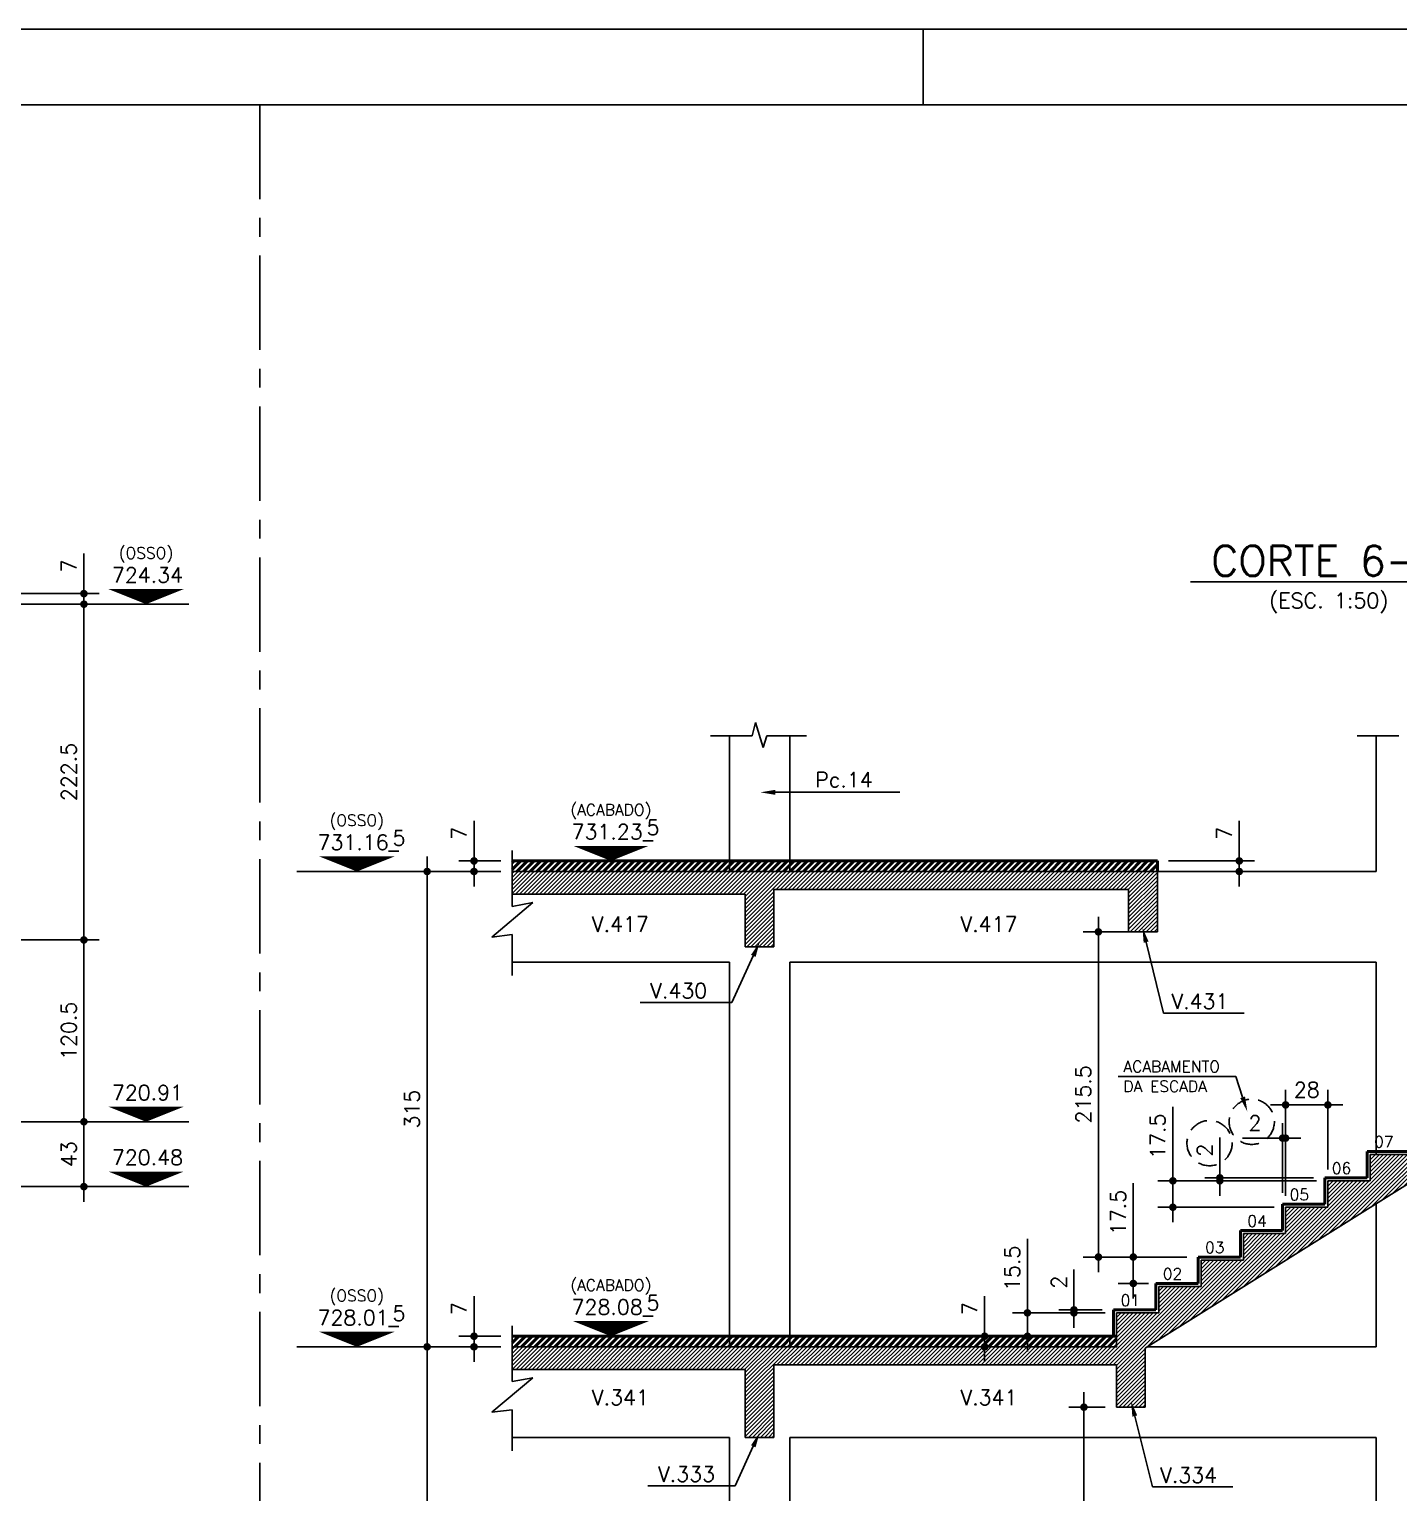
# Model space of a CAD drawing. Header units: inches. Extents: x 0 to 5940, y 0 to 4205.
# Drawn here: x 3498 to 4405, y 3235 to 4205 of the extents above; entities that cross this region are included whole.
import ezdxf
from ezdxf.enums import TextEntityAlignment as Align

# ---------------------------------------------------------------- set-up
doc = ezdxf.new("R2010")
doc.units = ezdxf.units.IN
doc.header["$LTSCALE"] = 50
doc.header["$MEASUREMENT"] = 0
doc.linetypes.add('CENTER', pattern=[2, 1.25, -0.25, 0.25, -0.25])
doc.linetypes.add('HIDDEN', pattern=[0.375, 0.25, -0.125])
for name, color, linetype in [('CORTES', 2, 'Continuous'), ('COTA', 6, 'Continuous'), ('FOLHA', 7, 'Continuous'), ('NIVEL', 3, 'Continuous'), ('TEXTO', 3, 'Continuous')]:
    doc.layers.add(name, color=color, linetype=linetype)
doc.styles.add('ROMANS', font='romans.shx')
doc.dimstyles.new('COTA_50', dxfattribs={"dimscale": 5, "dimtxt": 2, "dimasz": 1, "dimexe": 2, "dimexo": 1.5, "dimgap": 1, "dimtad": 1, "dimzin": 12, "dimdsep": 46, "dimtxsty": 'ROMANS', "dimblk1": 'COTA', "dimblk2": 'COTA', "dimsah": 1, "dimcen": -4, "dimdle": 1.5, "dimclrd": 6, "dimclre": 6, "dimclrt": 3, "dimadec": 0, "dimazin": 0, "dimtfac": 1, "dimtofl": 0, "dimtmove": 0, "dimatfit": 3, "dimldrblk": 'COTA', "dimfxl": 1, "dimtolj": 1, "dimtzin": 12, "dimarcsym": 0})
pattern_1 = [(45, (-3684.6014, 14150.7045), (-2.2097087, 2.2097087), [])]
pattern_2 = [(45, (-3684.6014, 14150.7045), (-1.32582521, 1.32582521), [])]

# ---------------------------------------------------------------- blocks, each defined once
blk = doc.blocks.new('COTA')
at = {"layer": 'COTA'}
for p, q in [((0, -2), (0, 2)), ((2, 0), (-2, 0))]:
    blk.add_line(p, q, dxfattribs=at)
at = {"layer": 'COTA', "const_width": 0.5}
blk.add_lwpolyline([(-0.25, 0, 1), (0.25, 0, 1)], format="xyb", close=True, dxfattribs=at)
blk = doc.blocks.new('*D5')
at = {"layer": 'COTA', "color": 6, "lineweight": -2, "transparency": 16777216}
for p, q in [((3810.08, 3331.84), (3751.26, 3331.84)), ((3761.26, 2969.34), (3761.26, 3326.84)), ((3810.08, 2964.34), (3751.26, 2964.34))]:
    blk.add_line(p, q, dxfattribs=at)
at = {"layer": 'Defpoints', "color": 0, "transparency": 16777216}
for p in [(3761.26, 3331.84), (3817.58, 3331.84), (3817.58, 2964.34)]:
    blk.add_point(p, dxfattribs=at)
at = {"layer": 'COTA', "color": 6, "lineweight": -2, "transparency": 16777216, "xscale": 5, "yscale": 5, "zscale": 5}
for p, rotation in [((3761.26, 3331.84), 90), ((3761.26, 2964.34), 270)]:
    blk.add_blockref('COTA', p, dxfattribs=dict(at, rotation=rotation))
at = {"layer": 'COTA', "color": 3, "transparency": 16777216, "insert": (3751.26, 3148.09), "char_height": 10, "attachment_point": 5, "rotation": 90, "style": 'ROMANS'}
blk.add_mtext('\\A1;367.5', dxfattribs=at)
blk = doc.blocks.new('*D7')
at = {"layer": 'COTA', "color": 6, "lineweight": -2, "transparency": 16777216}
for p, q in [((3792.32, 3343.84), (3792.32, 3365.5)), ((3810.08, 3338.84), (3782.32, 3338.84)), ((3792.32, 3326.84), (3792.32, 3321.84)), ((3793.71, 3331.84), (3802.32, 3331.84))]:
    blk.add_line(p, q, dxfattribs=at)
at = {"layer": 'Defpoints', "color": 0, "transparency": 16777216}
for p in [(3792.32, 3338.84), (3817.58, 3338.84), (3786.21, 3331.84)]:
    blk.add_point(p, dxfattribs=at)
at = {"layer": 'COTA', "color": 6, "lineweight": -2, "transparency": 16777216, "xscale": 5, "yscale": 5, "zscale": 5}
for p, rotation in [((3792.32, 3338.84), 270), ((3792.32, 3331.84), 90)]:
    blk.add_blockref('COTA', p, dxfattribs=dict(at, rotation=rotation))
at = {"layer": 'COTA', "color": 3, "transparency": 16777216, "insert": (3782.32, 3357.17), "char_height": 10, "attachment_point": 5, "rotation": 90, "style": 'ROMANS'}
blk.add_mtext('\\A1;7', dxfattribs=at)
blk = doc.blocks.new('*D21')
at = {"layer": 'COTA', "color": 6, "lineweight": -2, "transparency": 16777216}
for p, q in [((4210.61, 3291.84), (4186.44, 3291.84)), ((4196.44, 3286.84), (4196.44, 3063.84)), ((4236.61, 3058.84), (4186.44, 3058.84))]:
    blk.add_line(p, q, dxfattribs=at)
at = {"layer": 'Defpoints', "color": 0, "transparency": 16777216}
for p in [(4218.11, 3291.84), (4196.44, 3058.84), (4244.11, 3058.84)]:
    blk.add_point(p, dxfattribs=at)
at = {"layer": 'COTA', "color": 6, "lineweight": -2, "transparency": 16777216, "xscale": 5, "yscale": 5, "zscale": 5}
for p, rotation in [((4196.44, 3291.84), 90), ((4196.44, 3058.84), 270)]:
    blk.add_blockref('COTA', p, dxfattribs=dict(at, rotation=rotation))
at = {"layer": 'COTA', "color": 3, "transparency": 16777216, "insert": (4186.44, 3175.34), "char_height": 10, "attachment_point": 5, "rotation": 90, "style": 'ROMANS'}
blk.add_mtext('\\A1;233', dxfattribs=at)
blk = doc.blocks.new('*D22')
at = {"layer": 'COTA', "color": 6, "lineweight": -2, "transparency": 16777216}
for p, q in [((3810.08, 3646.84), (3751.26, 3646.84)), ((3761.26, 3336.84), (3761.26, 3641.84)), ((3763.3, 3331.84), (3771.26, 3331.84))]:
    blk.add_line(p, q, dxfattribs=at)
at = {"layer": 'Defpoints', "color": 0, "transparency": 16777216}
for p in [(3761.26, 3646.84), (3817.58, 3646.84), (3755.8, 3331.84)]:
    blk.add_point(p, dxfattribs=at)
at = {"layer": 'COTA', "color": 6, "lineweight": -2, "transparency": 16777216, "xscale": 5, "yscale": 5, "zscale": 5}
for p, rotation in [((3761.26, 3646.84), 90), ((3761.26, 3331.84), 270)]:
    blk.add_blockref('COTA', p, dxfattribs=dict(at, rotation=rotation))
at = {"layer": 'COTA', "color": 3, "transparency": 16777216, "insert": (3751.26, 3489.34), "char_height": 10, "attachment_point": 5, "rotation": 90, "style": 'ROMANS'}
blk.add_mtext('\\A1;315', dxfattribs=at)
blk = doc.blocks.new('*D23')
at = {"layer": 'COTA', "color": 6, "lineweight": -2, "transparency": 16777216}
for p, q in [((3792.32, 3658.84), (3792.32, 3680.5)), ((3810.08, 3653.84), (3782.32, 3653.84)), ((3793.71, 3646.84), (3802.32, 3646.84)), ((3792.32, 3641.84), (3792.32, 3636.84))]:
    blk.add_line(p, q, dxfattribs=at)
at = {"layer": 'Defpoints', "color": 0, "transparency": 16777216}
for p in [(3786.21, 3646.84), (3792.32, 3653.84), (3817.58, 3653.84)]:
    blk.add_point(p, dxfattribs=at)
at = {"layer": 'COTA', "color": 6, "lineweight": -2, "transparency": 16777216, "xscale": 5, "yscale": 5, "zscale": 5}
for p, rotation in [((3792.32, 3653.84), 270), ((3792.32, 3646.84), 90)]:
    blk.add_blockref('COTA', p, dxfattribs=dict(at, rotation=rotation))
at = {"layer": 'COTA', "color": 3, "transparency": 16777216, "insert": (3782.32, 3672.17), "char_height": 10, "attachment_point": 5, "rotation": 90, "style": 'ROMANS'}
blk.add_mtext('\\A1;7', dxfattribs=at)
blk = doc.blocks.new('*D24')
at = {"layer": 'COTA', "color": 6, "lineweight": -2, "transparency": 16777216}
for p, q in [((4299.41, 3658.84), (4299.41, 3680.5)), ((4252.61, 3653.84), (4309.41, 3653.84)), ((4299.38, 3646.84), (4309.41, 3646.84)), ((4299.41, 3641.84), (4299.41, 3636.84))]:
    blk.add_line(p, q, dxfattribs=at)
at = {"layer": 'Defpoints', "color": 0, "transparency": 16777216}
for p in [(4245.11, 3653.84), (4291.88, 3646.84), (4299.41, 3653.84)]:
    blk.add_point(p, dxfattribs=at)
at = {"layer": 'COTA', "color": 6, "lineweight": -2, "transparency": 16777216, "xscale": 5, "yscale": 5, "zscale": 5}
for p, rotation in [((4299.41, 3653.84), 270), ((4299.41, 3646.84), 90)]:
    blk.add_blockref('COTA', p, dxfattribs=dict(at, rotation=rotation))
at = {"layer": 'COTA', "color": 3, "transparency": 16777216, "insert": (4289.41, 3672.17), "char_height": 10, "attachment_point": 5, "rotation": 90, "style": 'ROMANS'}
blk.add_mtext('\\A1;7', dxfattribs=at)
blk = doc.blocks.new('*D25')
at = {"layer": 'COTA', "color": 6, "lineweight": -2, "transparency": 16777216}
for p, q in [((4130.69, 3343.84), (4130.69, 3365.5)), ((4134.14, 3338.84), (4140.69, 3338.84)), ((4130.69, 3326.84), (4130.69, 3321.84)), ((4134.14, 3331.84), (4140.69, 3331.84))]:
    blk.add_line(p, q, dxfattribs=at)
at = {"layer": 'Defpoints', "color": 0, "transparency": 16777216}
for p in [(4126.64, 3338.84), (4130.69, 3338.84), (4126.64, 3331.84)]:
    blk.add_point(p, dxfattribs=at)
at = {"layer": 'COTA', "color": 6, "lineweight": -2, "transparency": 16777216, "xscale": 5, "yscale": 5, "zscale": 5}
for p, rotation in [((4130.69, 3338.84), 270), ((4130.69, 3331.84), 90)]:
    blk.add_blockref('COTA', p, dxfattribs=dict(at, rotation=rotation))
at = {"layer": 'COTA', "color": 3, "transparency": 16777216, "insert": (4120.69, 3357.17), "char_height": 10, "attachment_point": 5, "rotation": 90, "style": 'ROMANS'}
blk.add_mtext('\\A1;7', dxfattribs=at)
blk = doc.blocks.new('*D26')
at = {"layer": 'COTA', "color": 6, "lineweight": -2, "transparency": 16777216}
for p, q in [((4159.03, 3359.34), (4159.03, 3403.39)), ((4210.61, 3354.34), (4149.03, 3354.34)), ((4156.82, 3338.84), (4149.03, 3338.84)), ((4159.03, 3333.84), (4159.03, 3328.84))]:
    blk.add_line(p, q, dxfattribs=at)
at = {"layer": 'Defpoints', "color": 0, "transparency": 16777216}
for p in [(4159.03, 3354.34), (4218.11, 3354.34), (4164.32, 3338.84)]:
    blk.add_point(p, dxfattribs=at)
at = {"layer": 'COTA', "color": 6, "lineweight": -2, "transparency": 16777216, "xscale": 5, "yscale": 5, "zscale": 5}
for p, rotation in [((4159.03, 3354.34), 270), ((4159.03, 3338.84), 90)]:
    blk.add_blockref('COTA', p, dxfattribs=dict(at, rotation=rotation))
at = {"layer": 'COTA', "color": 3, "transparency": 16777216, "insert": (4149.03, 3383.86), "char_height": 10, "attachment_point": 5, "rotation": 90, "style": 'ROMANS'}
blk.add_mtext('\\A1;15.5', dxfattribs=at)
blk = doc.blocks.new('*D27')
at = {"layer": 'COTA', "color": 6, "lineweight": -2, "transparency": 16777216}
for p, q in [((4189.85, 3361.34), (4189.85, 3383)), ((4208.61, 3356.34), (4179.85, 3356.34)), ((4193.56, 3354.34), (4179.85, 3354.34)), ((4189.85, 3349.34), (4189.85, 3344.34))]:
    blk.add_line(p, q, dxfattribs=at)
at = {"layer": 'Defpoints', "color": 0, "transparency": 16777216}
for p in [(4189.85, 3356.34), (4216.11, 3356.34), (4201.06, 3354.34)]:
    blk.add_point(p, dxfattribs=at)
at = {"layer": 'COTA', "color": 6, "lineweight": -2, "transparency": 16777216, "xscale": 5, "yscale": 5, "zscale": 5}
for p, rotation in [((4189.85, 3356.34), 270), ((4189.85, 3354.34), 90)]:
    blk.add_blockref('COTA', p, dxfattribs=dict(at, rotation=rotation))
at = {"layer": 'COTA', "color": 3, "transparency": 16777216, "insert": (4179.85, 3374.67), "char_height": 10, "attachment_point": 5, "rotation": 90, "style": 'ROMANS'}
blk.add_mtext('\\A1;2', dxfattribs=at)
blk = doc.blocks.new('*D28')
at = {"layer": 'COTA', "color": 6, "lineweight": -2, "transparency": 16777216}
for p, q in [((4237.61, 3606.84), (4196.07, 3606.84)), ((4206.07, 3601.84), (4206.07, 3396.34)), ((4264.61, 3391.34), (4196.07, 3391.34))]:
    blk.add_line(p, q, dxfattribs=at)
at = {"layer": 'Defpoints', "color": 0, "transparency": 16777216}
for p in [(4245.11, 3606.84), (4206.07, 3391.34), (4272.11, 3391.34)]:
    blk.add_point(p, dxfattribs=at)
at = {"layer": 'COTA', "color": 6, "lineweight": -2, "transparency": 16777216, "xscale": 5, "yscale": 5, "zscale": 5}
for p, rotation in [((4206.07, 3606.84), 90), ((4206.07, 3391.34), 270)]:
    blk.add_blockref('COTA', p, dxfattribs=dict(at, rotation=rotation))
at = {"layer": 'COTA', "color": 3, "transparency": 16777216, "insert": (4196.07, 3499.09), "char_height": 10, "attachment_point": 5, "rotation": 90, "style": 'ROMANS'}
blk.add_mtext('\\A1;215.5', dxfattribs=at)
blk = doc.blocks.new('*D29')
at = {"layer": 'COTA', "color": 6, "lineweight": -2, "transparency": 16777216}
for p, q in [((4229.18, 3396.34), (4229.18, 3440.39)), ((4236.61, 3391.34), (4219.18, 3391.34)), ((4236.61, 3373.84), (4219.18, 3373.84)), ((4229.18, 3368.84), (4229.18, 3363.84))]:
    blk.add_line(p, q, dxfattribs=at)
at = {"layer": 'Defpoints', "color": 0, "transparency": 16777216}
for p in [(4229.18, 3391.34), (4244.11, 3391.34), (4244.11, 3373.84)]:
    blk.add_point(p, dxfattribs=at)
at = {"layer": 'COTA', "color": 6, "lineweight": -2, "transparency": 16777216, "xscale": 5, "yscale": 5, "zscale": 5}
for p, rotation in [((4229.18, 3391.34), 270), ((4229.18, 3373.84), 90)]:
    blk.add_blockref('COTA', p, dxfattribs=dict(at, rotation=rotation))
at = {"layer": 'COTA', "color": 3, "transparency": 16777216, "insert": (4219.18, 3420.86), "char_height": 10, "attachment_point": 5, "rotation": 90, "style": 'ROMANS'}
blk.add_mtext('\\A1;17.5', dxfattribs=at)
blk = doc.blocks.new('*D39')
at = {"layer": 'COTA', "color": 6, "lineweight": -2, "transparency": 16777216}
for p, q in [((4330.11, 3431.84), (4330.11, 3502.15)), ((4358.11, 3449.34), (4358.11, 3502.15)), ((4335.11, 3492.15), (4353.11, 3492.15))]:
    blk.add_line(p, q, dxfattribs=at)
at = {"layer": 'Defpoints', "color": 0, "transparency": 16777216}
for p in [(4358.11, 3492.15), (4358.11, 3441.84), (4330.11, 3424.34)]:
    blk.add_point(p, dxfattribs=at)
at = {"layer": 'COTA', "color": 6, "lineweight": -2, "transparency": 16777216, "xscale": 5, "yscale": 5, "zscale": 5, "rotation": 180}
blk.add_blockref('COTA', (4330.11, 3492.15), dxfattribs=at)
at = {"layer": 'COTA', "color": 6, "lineweight": -2, "transparency": 16777216, "xscale": 5, "yscale": 5, "zscale": 5}
blk.add_blockref('COTA', (4358.11, 3492.15), dxfattribs=at)
at = {"layer": 'COTA', "color": 3, "transparency": 16777216, "insert": (4344.11, 3502.15), "char_height": 10, "attachment_point": 5, "style": 'ROMANS'}
blk.add_mtext('\\A1;28', dxfattribs=at)
blk = doc.blocks.new('*D40')
at = {"layer": 'COTA', "color": 6, "lineweight": -2, "transparency": 16777216}
for p, q in [((4255.41, 3446.84), (4255.41, 3490.89)), ((4350.61, 3441.84), (4245.41, 3441.84)), ((4322.61, 3424.34), (4245.41, 3424.34)), ((4255.41, 3419.34), (4255.41, 3414.34))]:
    blk.add_line(p, q, dxfattribs=at)
at = {"layer": 'Defpoints', "color": 0, "transparency": 16777216}
for p in [(4255.41, 3441.84), (4358.11, 3441.84), (4330.11, 3424.34)]:
    blk.add_point(p, dxfattribs=at)
at = {"layer": 'COTA', "color": 6, "lineweight": -2, "transparency": 16777216, "xscale": 5, "yscale": 5, "zscale": 5}
for p, rotation in [((4255.41, 3441.84), 270), ((4255.41, 3424.34), 90)]:
    blk.add_blockref('COTA', p, dxfattribs=dict(at, rotation=rotation))
at = {"layer": 'COTA', "color": 3, "transparency": 16777216, "insert": (4245.41, 3471.36), "char_height": 10, "attachment_point": 5, "rotation": 90, "style": 'ROMANS'}
blk.add_mtext('\\A1;17.5', dxfattribs=at)
blk = doc.blocks.new('*D41')
at = {"layer": 'COTA', "color": 6, "lineweight": -2, "transparency": 16777216}
for p, q in [((4328.11, 3433.84), (4328.11, 3480.14)), ((4323.11, 3470.14), (4301.44, 3470.14)), ((4330.11, 3465.43), (4330.11, 3460.14)), ((4335.11, 3470.14), (4340.11, 3470.14))]:
    blk.add_line(p, q, dxfattribs=at)
at = {"layer": 'Defpoints', "color": 0, "transparency": 16777216}
for p in [(4330.11, 3472.93), (4328.11, 3470.14), (4328.11, 3426.34)]:
    blk.add_point(p, dxfattribs=at)
at = {"layer": 'COTA', "color": 6, "lineweight": -2, "transparency": 16777216, "xscale": 5, "yscale": 5, "zscale": 5}
blk.add_blockref('COTA', (4328.11, 3470.14), dxfattribs=at)
at = {"layer": 'COTA', "color": 6, "lineweight": -2, "transparency": 16777216, "xscale": 5, "yscale": 5, "zscale": 5, "rotation": 180}
blk.add_blockref('COTA', (4330.11, 3470.14), dxfattribs=at)
at = {"layer": 'COTA', "color": 3, "transparency": 16777216, "insert": (4309.78, 3480.14), "char_height": 10, "attachment_point": 5, "style": 'ROMANS'}
blk.add_mtext('\\A1;2', dxfattribs=at)
blk = doc.blocks.new('*D42')
at = {"layer": 'COTA', "color": 6, "lineweight": -2, "transparency": 16777216}
for p, q in [((4286.52, 3448.84), (4286.52, 3470.5)), ((4348.61, 3443.84), (4276.52, 3443.84)), ((4350.61, 3441.84), (4276.52, 3441.84)), ((4286.52, 3436.84), (4286.52, 3431.84))]:
    blk.add_line(p, q, dxfattribs=at)
at = {"layer": 'Defpoints', "color": 0, "transparency": 16777216}
for p in [(4286.52, 3443.84), (4356.11, 3443.84), (4358.11, 3441.84)]:
    blk.add_point(p, dxfattribs=at)
at = {"layer": 'COTA', "color": 6, "lineweight": -2, "transparency": 16777216, "xscale": 5, "yscale": 5, "zscale": 5}
for p, rotation in [((4286.52, 3443.84), 270), ((4286.52, 3441.84), 90)]:
    blk.add_blockref('COTA', p, dxfattribs=dict(at, rotation=rotation))
at = {"layer": 'COTA', "color": 3, "transparency": 16777216, "insert": (4276.52, 3462.17), "char_height": 10, "attachment_point": 5, "rotation": 90, "style": 'ROMANS'}
blk.add_mtext('\\A1;2', dxfattribs=at)
blk = doc.blocks.new('*D307')
at = {"layer": 'COTA', "color": 6, "lineweight": -2, "transparency": 16777216}
for p, q in [((3533.83, 3835.99), (3533.83, 3857.66)), ((3478.66, 3830.99), (3543.83, 3830.99)), ((3478.66, 3823.99), (3543.83, 3823.99)), ((3533.83, 3818.99), (3533.83, 3813.99))]:
    blk.add_line(p, q, dxfattribs=at)
at = {"layer": 'Defpoints', "color": 0, "transparency": 16777216}
for p in [(3471.16, 3830.99), (3533.83, 3830.99), (3471.16, 3823.99)]:
    blk.add_point(p, dxfattribs=at)
at = {"layer": 'COTA', "color": 6, "lineweight": -2, "transparency": 16777216, "xscale": 5, "yscale": 5, "zscale": 5}
for p, rotation in [((3533.83, 3830.99), 270), ((3533.83, 3823.99), 90)]:
    blk.add_blockref('COTA', p, dxfattribs=dict(at, rotation=rotation))
at = {"layer": 'COTA', "color": 3, "transparency": 16777216, "insert": (3523.83, 3849.32), "char_height": 10, "attachment_point": 5, "rotation": 90, "style": 'ROMANS'}
blk.add_mtext('\\A1;7', dxfattribs=at)
blk = doc.blocks.new('*D303')
at = {"layer": 'COTA', "color": 6, "lineweight": -2, "transparency": 16777216}
for p, q in [((3478.66, 3480.99), (3543.83, 3480.99)), ((3533.83, 3442.99), (3533.83, 3475.99)), ((3478.66, 3437.99), (3543.83, 3437.99))]:
    blk.add_line(p, q, dxfattribs=at)
at = {"layer": 'Defpoints', "color": 0, "transparency": 16777216}
for p in [(3471.16, 3480.99), (3533.83, 3480.99), (3471.16, 3437.99)]:
    blk.add_point(p, dxfattribs=at)
at = {"layer": 'COTA', "color": 6, "lineweight": -2, "transparency": 16777216, "xscale": 5, "yscale": 5, "zscale": 5}
for p, rotation in [((3533.83, 3480.99), 90), ((3533.83, 3437.99), 270)]:
    blk.add_blockref('COTA', p, dxfattribs=dict(at, rotation=rotation))
at = {"layer": 'COTA', "color": 3, "transparency": 16777216, "insert": (3523.83, 3459.49), "char_height": 10, "attachment_point": 5, "rotation": 90, "style": 'ROMANS'}
blk.add_mtext('\\A1;43', dxfattribs=at)
blk = doc.blocks.new('*D305')
at = {"layer": 'COTA', "color": 6, "lineweight": -2, "transparency": 16777216}
for p, q in [((3375.53, 3601.49), (3543.83, 3601.49)), ((3533.83, 3485.99), (3533.83, 3596.49)), ((3529.9, 3480.99), (3543.83, 3480.99))]:
    blk.add_line(p, q, dxfattribs=at)
at = {"layer": 'Defpoints', "color": 0, "transparency": 16777216}
for p in [(3368.03, 3601.49), (3533.83, 3601.49), (3522.4, 3480.99)]:
    blk.add_point(p, dxfattribs=at)
at = {"layer": 'COTA', "color": 6, "lineweight": -2, "transparency": 16777216, "xscale": 5, "yscale": 5, "zscale": 5}
for p, rotation in [((3533.83, 3601.49), 90), ((3533.83, 3480.99), 270)]:
    blk.add_blockref('COTA', p, dxfattribs=dict(at, rotation=rotation))
at = {"layer": 'COTA', "color": 3, "transparency": 16777216, "insert": (3523.83, 3541.24), "char_height": 10, "attachment_point": 5, "rotation": 90, "style": 'ROMANS'}
blk.add_mtext('\\A1;120.5', dxfattribs=at)
blk = doc.blocks.new('*D306')
at = {"layer": 'COTA', "color": 6, "lineweight": -2, "transparency": 16777216}
for p, q in [((3526.07, 3823.99), (3543.83, 3823.99)), ((3533.83, 3606.49), (3533.83, 3818.99)), ((3526.07, 3601.49), (3543.83, 3601.49))]:
    blk.add_line(p, q, dxfattribs=at)
at = {"layer": 'Defpoints', "color": 0, "transparency": 16777216}
for p in [(3518.57, 3823.99), (3533.83, 3823.99), (3518.57, 3601.49)]:
    blk.add_point(p, dxfattribs=at)
at = {"layer": 'COTA', "color": 6, "lineweight": -2, "transparency": 16777216, "xscale": 5, "yscale": 5, "zscale": 5}
for p, rotation in [((3533.83, 3823.99), 90), ((3533.83, 3601.49), 270)]:
    blk.add_blockref('COTA', p, dxfattribs=dict(at, rotation=rotation))
at = {"layer": 'COTA', "color": 3, "transparency": 16777216, "insert": (3523.83, 3712.74), "char_height": 10, "attachment_point": 5, "rotation": 90, "style": 'ROMANS'}
blk.add_mtext('\\A1;222.5', dxfattribs=at)

msp = doc.modelspace()

# ---------------------------------------------------------------- hatches: boundary and pattern name
at = {"layer": 'CORTES', "linetype": 'Continuous', "lineweight": 50}
h = msp.add_hatch(dxfattribs=at)
h.set_pattern_fill('ANSI31', color=253, scale=25)
h.set_pattern_definition(pattern_1)
h.paths.add_polyline_path([(4245.111, 3653.838), (3817.58, 3653.838), (3817.58, 3646.838), (4245.111, 3646.838)])
at = {"layer": 'CORTES'}
h = msp.add_hatch(dxfattribs=at)
h.set_pattern_fill('ANSI31', color=252, scale=15)
h.set_pattern_definition(pattern_2)
h.paths.add_polyline_path([(3817.58, 3646.838), (3817.58, 3631.838), (3972.077, 3631.838), (3972.077, 3596.838), (3991.077, 3596.838), (3991.077, 3634.838), (4226.111, 3634.838), (4226.111, 3606.838), (4245.111, 3606.838), (4245.111, 3646.838)])
h = msp.add_hatch(dxfattribs=at)
h.set_pattern_fill('ANSI31', color=252, scale=15)
h.set_pattern_definition(pattern_2)
h.paths.add_polyline_path([(4638.111, 3599.338), (4610.111, 3599.338), (4610.111, 3581.838), (4582.111, 3581.838), (4582.111, 3564.338), (4554.111, 3564.338), (4554.111, 3546.838), (4526.111, 3546.838), (4526.111, 3529.338), (4498.111, 3529.338), (4498.111, 3511.838), (4470.111, 3511.838), (4470.111, 3494.338), (4442.111, 3494.338), (4442.111, 3476.838), (4414.111, 3476.838), (4414.111, 3459.338), (4386.111, 3459.338), (4386.111, 3441.838), (4358.111, 3441.838), (4358.111, 3424.338), (4330.111, 3424.338), (4330.111, 3406.838), (4302.111, 3406.838), (4302.111, 3389.338), (4274.111, 3389.338), (4274.111, 3371.838), (4246.111, 3371.838), (4246.111, 3354.338), (4218.111, 3354.338), (4218.111, 3331.838), (3817.58, 3331.838), (3817.58, 3316.838), (3972.077, 3316.838), (3972.077, 3271.838), (3991.077, 3271.838), (3991.077, 3319.838), (4218.111, 3319.838), (4218.111, 3291.838), (4237.111, 3291.838), (4237.111, 3331.024), (4702.111, 3621.649), (4702.111, 3606.838), (4721.111, 3606.838), (4721.111, 3634.838), (4842.111, 3634.838), (4842.111, 3586.838), (4856.111, 3586.838), (4856.111, 3646.838), (4694.111, 3646.838), (4694.111, 3634.338), (4666.111, 3634.338), (4666.111, 3616.838), (4638.111, 3616.838)])
at = {"layer": 'CORTES', "linetype": 'Continuous', "lineweight": 50}
h = msp.add_hatch(dxfattribs=at)
h.set_pattern_fill('ANSI31', color=253, scale=25)
h.set_pattern_definition(pattern_1)
h.paths.add_polyline_path([(4218.111, 3338.838), (3817.58, 3338.838), (3817.58, 3331.838), (4218.111, 3331.838)])
at = {"layer": 'COTA', "transparency": 33554687}
h = msp.add_hatch(dxfattribs=at)
h.set_pattern_fill('ANSI31', color=256, style=0)
h.paths.add_polyline_path([(3501.715, 3904.52), (3501.715, 3948.092), (3516.715, 3948.092), (3516.715, 3904.52)], flags=9)
h = msp.add_hatch(dxfattribs=at)
h.set_pattern_fill('ANSI31', color=256, style=0)
h.paths.add_polyline_path([(3548.939, 3891.87), (3548.939, 3935.442), (3563.939, 3935.442), (3563.939, 3891.87)], flags=9)
h = msp.add_hatch(dxfattribs=at)
h.set_pattern_fill('ANSI31', color=256, style=0)
h.paths.add_polyline_path([(3636.653, 3824.834), (3657.844, 3824.834), (3657.844, 3809.834), (3636.653, 3809.834)], flags=9)
h = msp.add_hatch(dxfattribs=at)
h.set_pattern_fill('ANSI31', color=256, style=0)
h.paths.add_polyline_path([(3728.576, 3767.52), (3728.576, 3811.092), (3743.576, 3811.092), (3743.576, 3767.52)], flags=9)
h = msp.add_hatch(dxfattribs=at)
h.set_pattern_fill('ANSI31', color=256)
h.paths.add_polyline_path([(3984.517, 3772.663), (3984.517, 3803.377), (3999.517, 3803.377), (3999.517, 3772.663)], flags=9)
h = msp.add_hatch(dxfattribs=at)
h.set_pattern_fill('ANSI31', color=256, style=0)
h.paths.add_polyline_path([(3687.336, 3769.52), (3687.336, 3781.187), (3702.336, 3781.187), (3702.336, 3769.52)], flags=9)
h = msp.add_hatch(dxfattribs=at)
h.set_pattern_fill('ANSI31', color=256, style=0)
h.paths.add_polyline_path([(3558.576, 3728.649), (3569.156, 3745.34), (3581.825, 3737.309), (3571.244, 3720.618)], flags=9)
h = msp.add_hatch(dxfattribs=at)
h.set_pattern_fill('ANSI31', color=256, style=0)
h.paths.add_polyline_path([(3863.137, 3696.52), (3863.137, 3716.282), (3878.137, 3716.282), (3878.137, 3696.52)], flags=9)
h = msp.add_hatch(dxfattribs=at)
h.set_pattern_fill('ANSI31', color=256, style=0)
h.paths.add_polyline_path([(3720.462, 3667.581), (3720.462, 3680.081), (3737.605, 3680.081), (3737.605, 3667.581)], flags=9)
h = msp.add_hatch(dxfattribs=at)
h.set_pattern_fill('ANSI31', color=256, style=0)
h.paths.add_polyline_path([(3984.517, 3578.597), (3984.517, 3631.693), (3999.517, 3631.693), (3999.517, 3578.597)], flags=9)

# ---------------------------------------------------------------- linework, layer by layer
at = {"layer": 'CORTES', "color": 8}
for p, q in [((3976.55, 3736.83), (3978.89, 3745.526)), ((3978.89, 3745.526), (3983.931, 3729.017)), ((3948.939, 3736.83), (3976.55, 3736.83)), ((3983.931, 3729.017), (3986.301, 3736.83)), ((3986.301, 3736.83), (4012.59, 3736.83)), ((4377.455, 3736.83), (4405.067, 3736.83)), ((3817.58, 3660.707), (3817.58, 3623.751)), ((3831.329, 3626.235), (3804.177, 3603.419)), ((3817.58, 3623.751), (3831.329, 3626.235)), ((3804.177, 3603.419), (3817.58, 3605.088)), ((3817.58, 3605.088), (3817.58, 3577.874)), ((3817.58, 3345.707), (3817.58, 3308.751)), ((3831.329, 3311.235), (3804.177, 3288.419)), ((3817.58, 3308.751), (3831.329, 3311.235)), ((3804.177, 3288.419), (3817.58, 3290.088)), ((3817.58, 3290.088), (3817.58, 3262.874))]:
    msp.add_line(p, q, dxfattribs=at)
at = {"layer": 'CORTES'}
for p, q in [((3961.594, 3736.83), (3961.594, 3646.838)), ((4001.594, 3736.83), (4001.594, 3646.838)), ((4390.111, 3736.83), (4390.111, 3646.838)), ((4245.111, 3646.838), (4390.111, 3646.838)), ((3817.58, 3586.838), (3961.594, 3586.838)), ((3961.594, 3586.838), (3961.594, 3331.838)), ((4001.594, 3586.838), (4001.594, 3331.838)), ((4001.594, 3586.838), (4390.111, 3586.838)), ((4390.111, 3586.838), (4390.111, 3459.338)), ((4390.111, 3426.649), (4390.111, 3331.838)), ((4238.413, 3331.838), (4390.111, 3331.838)), ((3817.58, 3271.838), (3961.594, 3271.838)), ((3961.594, 3271.838), (3961.594, 2964.338)), ((4001.594, 3271.838), (4001.594, 2964.338)), ((4001.594, 3271.838), (4390.111, 3271.838)), ((4390.111, 3271.838), (4390.111, 3144.338))]:
    msp.add_line(p, q, dxfattribs=at)
at = {"layer": 'CORTES', "color": 253, "linetype": 'Continuous', "lineweight": 50}
for p, q in [((3817.58, 3653.838), (4245.111, 3653.838)), ((4245.111, 3646.838), (4245.111, 3653.838)), ((4384.111, 3461.338), (4412.111, 3461.338)), ((4384.111, 3443.838), (4384.111, 3461.338)), ((4356.111, 3443.838), (4384.111, 3443.838)), ((4356.111, 3426.338), (4356.111, 3443.838)), ((4328.111, 3426.338), (4356.111, 3426.338)), ((4328.111, 3408.838), (4328.111, 3426.338)), ((4300.111, 3408.838), (4328.111, 3408.838)), ((4300.111, 3391.338), (4300.111, 3408.838)), ((4272.111, 3391.338), (4300.111, 3391.338)), ((4272.111, 3373.838), (4272.111, 3391.338)), ((4244.111, 3373.838), (4272.111, 3373.838)), ((4244.111, 3356.338), (4244.111, 3373.838)), ((4216.111, 3356.338), (4244.111, 3356.338)), ((4216.111, 3338.838), (4216.111, 3356.338)), ((3817.58, 3338.838), (4218.111, 3338.838))]:
    msp.add_line(p, q, dxfattribs=at)
at = {"layer": 'CORTES', "color": 1}
for p, q in [((3817.58, 3646.838), (4245.111, 3646.838)), ((4245.111, 3606.838), (4245.111, 3646.838)), ((3817.58, 3631.838), (3972.077, 3631.838)), ((3972.077, 3596.838), (3972.077, 3631.838)), ((3991.077, 3596.838), (3991.077, 3634.838)), ((3991.077, 3634.838), (4226.111, 3634.838)), ((4226.111, 3606.838), (4226.111, 3634.838)), ((4237.111, 3331.024), (4702.111, 3621.649)), ((4226.111, 3606.838), (4245.111, 3606.838)), ((3972.077, 3596.838), (3991.077, 3596.838)), ((4386.111, 3441.838), (4386.111, 3459.338)), ((4386.111, 3459.338), (4414.111, 3459.338)), ((4358.111, 3424.338), (4358.111, 3441.838)), ((4358.111, 3441.838), (4386.111, 3441.838)), ((4330.111, 3406.838), (4330.111, 3424.338)), ((4330.111, 3424.338), (4358.111, 3424.338)), ((4302.111, 3389.338), (4302.111, 3406.838)), ((4302.111, 3406.838), (4330.111, 3406.838)), ((4274.111, 3371.838), (4274.111, 3389.338)), ((4274.111, 3389.338), (4302.111, 3389.338)), ((4246.111, 3354.338), (4246.111, 3371.838)), ((4246.111, 3371.838), (4274.111, 3371.838)), ((4218.111, 3331.838), (4218.111, 3354.338)), ((4218.111, 3354.338), (4246.111, 3354.338)), ((3817.58, 3331.838), (4218.111, 3331.838)), ((4237.111, 3291.838), (4237.111, 3331.024)), ((3991.077, 3319.838), (4218.111, 3319.838)), ((3991.077, 3271.838), (3991.077, 3319.838)), ((4218.111, 3291.838), (4218.111, 3319.838)), ((3817.58, 3316.838), (3972.077, 3316.838)), ((3972.077, 3271.838), (3972.077, 3316.838)), ((4218.111, 3291.838), (4237.111, 3291.838)), ((3972.077, 3271.838), (3991.077, 3271.838))]:
    msp.add_line(p, q, dxfattribs=at)
at = {"layer": 'COTA'}
for p, q in [((3543.834, 3823.99), (3603.396, 3823.99)), ((3751.263, 3646.838), (3674.954, 3646.838)), ((3543.834, 3480.99), (3603.396, 3480.99)), ((3543.834, 3437.99), (3603.396, 3437.99)), ((3751.263, 3331.838), (3674.954, 3331.838))]:
    msp.add_line(p, q, dxfattribs=at)
at = {"layer": 'FOLHA'}
msp.add_line((4090, 4155), (4090, 4205), dxfattribs=at)
at = {"layer": 'FOLHA', "color": 1}
msp.add_line((5895, 4155), (125, 4155), dxfattribs=at)
at = {"layer": 'FOLHA'}
msp.add_lwpolyline([(0, 4205), (0, 0), (5940, 0), (5940, 4205)], close=True, dxfattribs=at)
at = {"layer": 'NIVEL', "color": 1}
for points in [[(3575.024, 3823.99, 0, 50, 0), (3575.024, 3833.99, 50, 50, 0)], [(3883.067, 3653.838, 0, 50, 0), (3883.067, 3663.838, 50, 50, 0)], [(3714.717, 3646.838, 0, 50, 0), (3714.717, 3656.838, 50, 50, 0)], [(3575.024, 3480.99, 0, 50, 0), (3575.024, 3490.99, 50, 50, 0)], [(3575.024, 3437.99, 0, 50, 0), (3575.024, 3447.99, 50, 50, 0)], [(3714.717, 3331.838, 0, 50, 0), (3714.717, 3341.838, 50, 50, 0)], [(3883.067, 3338.838, 0, 50, 0), (3883.067, 3348.838, 50, 50, 0)]]:
    msp.add_lwpolyline(points, format="xyseb", dxfattribs=at)
at = {"layer": 'TEXTO', "color": 8, "linetype": 'CENTER'}
msp.add_line((3650.362, 4155), (3650.362, 2529.762), dxfattribs=at)
at = {"layer": 'TEXTO', "color": 8}
for p, q in [((3992.07, 3699.314), (4074.524, 3699.314)), ((4237.652, 3600.043), (4249.293, 3553.019)), ((3977.391, 3590.907), (3963.13, 3560.013)), ((3902.429, 3560.013), (3963.13, 3560.013)), ((4249.293, 3553.019), (4302.555, 3553.019)), ((4297.157, 3511.027), (4219.074, 3511.027)), ((4301.655, 3497.19), (4297.157, 3511.027)), ((4230.167, 3285.972), (4241.807, 3238.949)), ((3977.391, 3265.907), (3965.267, 3239.644)), ((3907.609, 3239.644), (3965.267, 3239.644)), ((4241.807, 3238.949), (4295.069, 3238.949))]:
    msp.add_line(p, q, dxfattribs=at)
at = {"layer": 'TEXTO', "color": 4, "linetype": 'HIDDEN'}
for centre in [(4307.678, 3480.984), (4279.709, 3466.816)]:
    msp.add_circle(centre, 14.989, dxfattribs=at)
at = {"layer": 'TEXTO', "color": 8}
for points in [[(3992.07, 3697.648), (3992.07, 3700.981), (3982.07, 3699.314)], [(4236.034, 3599.642), (4239.27, 3600.443), (4235.249, 3609.75)], [(3978.904, 3590.209), (3975.878, 3591.606), (3981.582, 3599.987)], [(4300.07, 3496.674), (4303.24, 3497.705), (4304.747, 3487.679)], [(4228.549, 3285.572), (4231.785, 3286.373), (4227.764, 3295.679)], [(3978.904, 3265.209), (3975.878, 3266.606), (3981.582, 3274.987)]]:
    msp.add_solid(points, dxfattribs=at)

# ---------------------------------------------------------------- texts
at = {"layer": 'NIVEL', "color": 4, "style": 'ROMANS'}
for s, p in [('(OSSO)', (3574.919, 3854.147)), ('(OSSO)', (3714.613, 3676.995)), ('(ACABADO)', (3882.963, 3683.995)), ('(ACABADO)', (3882.963, 3368.995)), ('(OSSO)', (3714.613, 3361.995))]:
    msp.add_text(s, height=7.5, dxfattribs=at).set_placement(p, align=Align.CENTER)
at = {"layer": 'NIVEL', "color": 3, "style": 'ROMANS'}
for s, p in [('724.34', (3575.911, 3838.343)), ('731.23_', (3883.955, 3668.191)), ('5', (3910.991, 3671.034)), ('731.16_', (3715.605, 3661.191)), ('5', (3742.64, 3664.034)), ('720.91', (3575.911, 3495.343)), ('720.48', (3575.911, 3452.343)), ('5', (3910.991, 3356.034)), ('728.01_', (3715.605, 3346.191)), ('5', (3742.64, 3349.034)), ('728.08_', (3883.955, 3353.191))]:
    msp.add_text(s, height=10, dxfattribs=at).set_placement(p, align=Align.CENTER)
at = {"layer": 'TEXTO', "color": 1, "style": 'ROMANS'}
msp.add_text('%%U CORTE 6-6 ', height=20, dxfattribs=at).set_placement((4267.041, 3842.771))
at = {"layer": 'TEXTO', "color": 3, "style": 'ROMANS'}
for s, p in [('(ESC. 1:50)', (4319.33, 3821.416)), ('V.417', (3870.49, 3606.959)), ('V.417', (4114.709, 3606.959)), ('V.430', (3909.131, 3562.813)), ('V.431', (4254.508, 3555.819)), ('V.341', (3870.49, 3293.255)), ('V.341', (4114.709, 3293.255)), ('V.333', (3914.311, 3242.444)), ('V.334', (4247.023, 3241.749))]:
    msp.add_text(s, height=10, dxfattribs=at).set_placement(p)
at = {"layer": 'TEXTO', "style": 'ROMANS'}
msp.add_text('Pc.14', height=10, dxfattribs=at).set_placement((4018.382, 3702.642))
at = {"layer": 'TEXTO', "color": 4, "style": 'ROMANS'}
for s, p in [('ACABAMENTO ', (4222.619, 3513.827)), ('DA ESCADA', (4222.619, 3500.717)), ('07', (4388.753, 3463.937)), ('06', (4360.753, 3446.437)), ('05', (4332.753, 3428.937)), ('04', (4304.753, 3411.437)), ('03', (4276.753, 3393.937)), ('02', (4248.753, 3376.437)), ('01', (4220.753, 3358.937))]:
    msp.add_text(s, height=7.5, dxfattribs=at).set_placement(p)

# ---------------------------------------------------------------- dimensions: what is measured, and where the dimension line sits
at = {"layer": 'COTA'}
for base, p1, p2, picture, middle in [((3533.834, 3830.99), (3471.159, 3823.99), (3471.159, 3830.99), '*D307', (3523.834, 3849.323)), ((3533.834, 3823.99), (3518.568, 3601.49), (3518.568, 3823.99), '*D306', (3523.834, 3712.74)), ((3792.316, 3653.838), (3786.213, 3646.838), (3817.58, 3653.838), '*D23', (3782.316, 3672.171)), ((4299.411, 3653.838), (4291.885, 3646.838), (4245.111, 3653.838), '*D24', (4289.411, 3672.171)), ((3761.263, 3646.838), (3755.797, 3331.838), (3817.58, 3646.838), '*D22', (3751.263, 3489.338)), ((3533.834, 3601.49), (3522.403, 3480.99), (3368.032, 3601.49), '*D305', (3523.834, 3541.24)), ((4206.072, 3391.338), (4245.111, 3606.838), (4272.111, 3391.338), '*D28', (4196.072, 3499.088)), ((3533.834, 3480.99), (3471.159, 3437.99), (3471.159, 3480.99), '*D303', (3523.834, 3459.49)), ((4255.411, 3441.838), (4330.111, 3424.338), (4358.111, 3441.838), '*D40', (4245.411, 3471.361)), ((4286.523, 3443.838), (4358.111, 3441.838), (4356.111, 3443.838), '*D42', (4276.523, 3462.171)), ((4229.176, 3391.338), (4244.111, 3373.838), (4244.111, 3391.338), '*D29', (4219.176, 3420.861)), ((4159.025, 3354.338), (4164.319, 3338.838), (4218.111, 3354.338), '*D26', (4149.025, 3383.861)), ((4189.853, 3356.338), (4201.063, 3354.338), (4216.111, 3356.338), '*D27', (4179.853, 3374.671)), ((3792.316, 3338.838), (3786.213, 3331.838), (3817.58, 3338.838), '*D7', (3782.316, 3357.171)), ((4130.689, 3338.838), (4126.641, 3331.838), (4126.641, 3338.838), '*D25', (4120.689, 3357.171)), ((3761.263, 3331.838), (3817.58, 2964.338), (3817.58, 3331.838), '*D5', (3751.263, 3148.088)), ((4196.439, 3058.838), (4218.111, 3291.838), (4244.111, 3058.838), '*D21', (4186.439, 3175.338))]:
    dim = msp.add_linear_dim(base=base, p1=p1, p2=p2, angle=90, dimstyle='COTA_50', dxfattribs=at)
    dim.commit()
    dim.dimension.update_dxf_attribs({"geometry": picture, "text_midpoint": middle})
dim = msp.add_linear_dim(base=(4358.111, 3492.152), p1=(4330.111, 3424.338), p2=(4358.111, 3441.838), dimstyle='COTA_50', dxfattribs=at)
dim.commit()
dim.dimension.update_dxf_attribs({"geometry": '*D39', "text_midpoint": (4344.111, 3502.152)})
dim = msp.add_linear_dim(base=(4328.111, 3470.142), p1=(4330.111, 3472.928), p2=(4328.111, 3426.338), dimstyle='COTA_50', dxfattribs=at)
dim.commit()
dim.dimension.update_dxf_attribs({"geometry": '*D41', "text_midpoint": (4309.777, 3470.142), "dimtype": 160})

doc.saveas('drawing.dxf')
